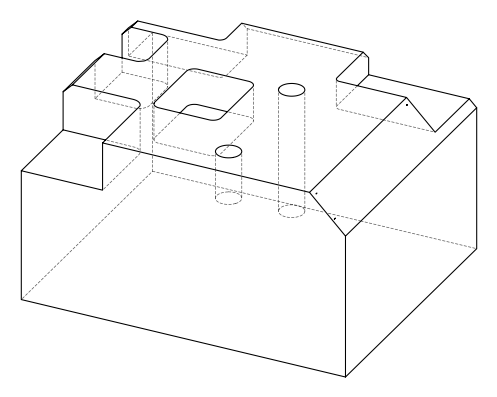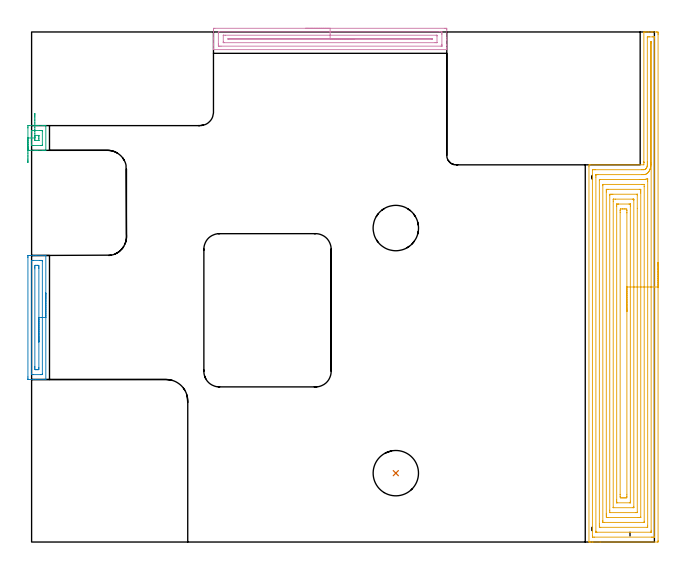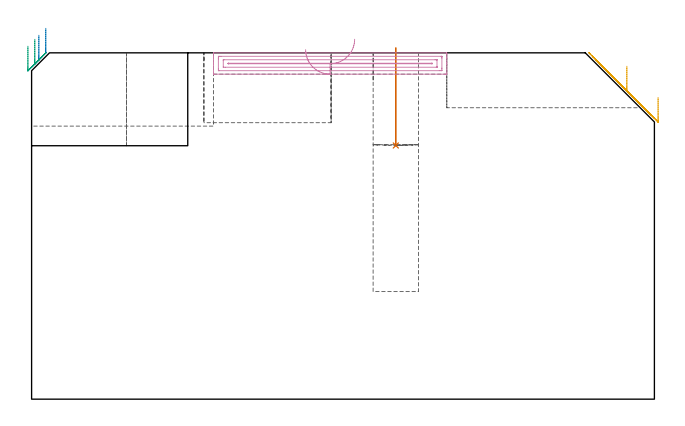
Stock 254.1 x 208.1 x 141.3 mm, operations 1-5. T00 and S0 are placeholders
(PLAN: 11 operations, 6 tool changes, 94.5 min)
(1 INDEXABLE_INSERT_DRILL_BLIND_HOLE_FROM_SOLID | STEP1POCKET | NXT0302_008 | 0.16 min | 10094 mm3)
(2 AREA_MILL | FG_CHAMFER_SURFACE | UGT0205_001 | 1.41 min | 1593 mm3)
(3 AREA_MILL_1 | FG_CHAMFER_SURFACE_1 | UGT0205_001 | 0.44 min | 513 mm3)
(4 AREA_MILL_2 | FG_CHAMFER_SURFACE_2 | UGT0205_001 | 3.21 min | 4006 mm3)
(5 AREA_MILL_3 | FG_CHAMFER_SURFACE_3 | UGT0205_001 | 14.11 min | 78221 mm3)
(6 MILL_CORNER_NOTCH_RECTANGULAR | CORNER_NOTCH_RECTANGULAR | UGT0201_014 | Follow Part, ap 1.5, ae 75% | 34.69 min | 86449 mm3)
(7 MILL_CORNER_NOTCH_RECTANGULAR_1 | CORNER_NOTCH_RECTANGULAR_1 | NXT0201_012 | Follow Part, ap 4, ae 75% | 10.47 min | 159319 mm3)
(8 MILL_CORNER_NOTCH_RECTANGULAR_2 | CORNER_NOTCH_RECTANGULAR_2 | NXT0201_013 | Follow Part, ap 2.5, ae 75% | 13.25 min | 84231 mm3)
(9 MILL_RECTANGULAR_POCKET | POCKET_RECTANGULAR_STRAIGHT | NXT0201_011 | Follow Part, ap 3, ae 75% | 7.83 min | 91492 mm3)
(10 MILL_SLOT | SLOT_PARTIAL_RECTANGULAR | NXT0201_011 | Follow Part, ap 3, ae 75% | 7.86 min | 61720 mm3)
(11 MILL_BLIND_HOLE_FROM_SOLID_MATERIAL | STEP1POCKET_1 | NXT0201_012 | Spiral | 1.08 min | 26200 mm3)
(TOOL NXT0302_008 | Index. Insert Drill 18.5mm [880-D1850L25-05] | D18.5 PA176 FL93 Z2)
(TOOL UGT0205_001 | Chamfer Mill 20 x 3 x 45 deg. | D20 FL50 Z2)
(TOOL UGT0201_014 | End mill 6 mm | D6 FL24 Z4)
(TOOL NXT0201_012 | ENDMILL 16mm [2P460-1600-NA 1630] | D16 FL38 Z6)
(TOOL NXT0201_013 | ENDMILL 10mm | D10 FL30 Z4)
(TOOL NXT0201_011 | ENDMILL 12mm [2P460-1200-NA 1630] | D12 FL38 Z6)
(OP 1 INDEXABLE_INSERT_DRILL_BLIND_HOLE_FROM_SOLID)
G17 G21 G94 G90
T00 M6
G54
G17 G0 G90 X148.6 Y28.1 S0 M3
G43 Z151.3 H1
G94 G81 G98 Z103.5 F250. R143.3
G80
M5
M2
(OP 2 AREA_MILL)
G17 G21 G94 G90
T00 M6
G54
G17 G0 G90 X5.8 Y101.6 S1061 M3
G43 Z151.3 H0
G94 G1 Y101.562 Z150.428 F250.
Y101.448 Z149.563
Y101.259 Z148.712
Y100.997 Z147.88
Y100.663 Z147.074
Y100.26 Z146.3
Y99.792 Z145.564
Y99.26 Z144.872
Y98.671 Z144.229
Y98.028 Z143.64
Y97.336 Z143.108
Y96.6 Z142.64
Y95.826 Z142.237
Y95.02 Z141.903
Y94.188 Z141.641
Y93.337 Z141.452
Y92.472 Z141.338
Y91.6 Z141.3
Y66.365
X5.796 Y66.309 Z141.29
X5.787 Y66.306 Z141.281
X5.642 Y66.3 Z141.14
X1.576 Z137.075
X0.818 Z136.312
X-1.2 Z134.296
X-1.464 Y66.302 Z134.031
X-1.491 Y66.307 Z134.005
X-1.497 Y66.807 Z134.003
X-1.5 Y67.348 Z134.
Y116.048
X-1.498 Y116.393 Z134.002
X-1.491 Y116.893 Z134.005
X-1.464 Y116.898 Z134.031
X-0.958 Y116.9 Z134.537
X-0.579 Z134.916
X0.818 Z136.312
X1.576 Z137.075
X1.706 Z137.204
X5.642 Z141.14
X5.787 Y116.894 Z141.281
X5.796 Y116.891 Z141.29
X5.8 Y116.835 Z141.3
Y91.6
X4.386 Z139.886
X4.385 Y68.563 Z139.885
X4.37 Y68.31 Z139.87
X3.76 Y68.301 Z139.26
X0.818 Z136.318
X0.206 Y68.303 Z135.706
X-0.07 Y68.31 Z135.43
X-0.085 Y68.578 Z135.415
Y68.594
Y114.637
X-0.07 Y114.89 Z135.43
X0.54 Y114.899 Z136.04
X3.482 Y114.9 Z138.982
X4.094 Y114.897 Z139.594
X4.37 Y114.89 Z139.87
X4.385 Y114.622 Z139.885
Y114.606
X4.386 Y91.6 Z139.886
X2.972 Z138.472
X2.971 Y71.235 Z138.471
X2.969 Y70.861 Z138.469
X2.964 Y70.349 Z138.464
X2.639 Y70.304 Z138.139
X2.594 Y70.303 Z138.094
X1.753 Y70.302 Z137.253
X1.706 Y70.306 Z137.206
X1.335 Y70.349 Z136.835
X1.332 Y70.722 Z136.832
X1.329 Y71.235 Z136.829
Y71.611
Y111.456
Y111.965
X1.331 Y112.339 Z136.831
X1.336 Y112.851 Z136.836
X1.661 Y112.896 Z137.161
X1.706 Y112.897 Z137.206
X2.547 Y112.898 Z138.047
X2.594 Y112.894 Z138.094
X2.964 Y112.851 Z138.464
X2.968 Y112.478 Z138.468
X2.971 Y111.965 Z138.471
Y111.589
X2.972 Y91.6 Z138.472
Y90.728 Z138.51
Y89.864 Z138.623
Y89.012 Z138.812
Y88.18 Z139.075
Y87.374 Z139.408
Y86.6 Z139.811
Y85.864 Z140.28
Y85.172 Z140.811
Y84.529 Z141.4
Y83.94 Z142.044
Y83.409 Z142.736
Y82.94 Z143.472
Y82.537 Z144.245
Y82.203 Z145.051
Y81.941 Z145.883
Y81.752 Z146.735
Y81.638 Z147.6
Y81.6 Z148.472
G0 Z151.3
M5
M2
(OP 3 AREA_MILL_1)
G17 G21 G94 G90
T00 M6
G54
G17 G0 G90 X-1.5 Y154.85 S1061 M3
G43 Z151.3 H0
Z144.
G94 G1 Y154.888 Z143.128 F250.
Y155.002 Z142.264
Y155.191 Z141.412
Y155.453 Z140.58
Y155.787 Z139.774
Y156.19 Z139.
Y156.658 Z138.264
Y157.19 Z137.572
Y157.779 Z136.929
Y158.422 Z136.34
Y159.114 Z135.808
Y159.85 Z135.34
Y160.624 Z134.937
Y161.43 Z134.603
Y162.262 Z134.341
Y163.114 Z134.152
Y163.978 Z134.038
Y164.85 Z134.
Y168.96
X-1.499 Y169.308 Z134.001
X-1.494 Y169.846 Z134.003
X-1.491 Y169.892 Z134.005
X-0.958 Y169.9 Z134.539
X1.706 Z137.201
X2.302 Z137.799
X2.594 Z138.091
X4.37 Z139.865
X4.954 Z140.453
X5.258 Z140.757
X5.444 Z140.943
X5.769 Y169.893 Z141.261
X5.797 Y169.89 Z141.288
X5.8 Y169.753 Z141.3
Y159.947
X5.797 Y159.81 Z141.288
X5.769 Y159.807 Z141.261
X5.443 Y159.8 Z140.942
X4.954 Z140.453
X4.37 Z139.865
X2.302 Z137.799
X1.706 Z137.201
X1.116 Z136.611
X-0.958 Y159.801 Z134.539
X-1.199 Y159.803 Z134.297
X-1.491 Y159.808 Z134.005
X-1.494 Y159.854 Z134.003
X-1.499 Y160.392 Z134.001
X-1.5 Y160.937 Z134.
Y164.85
X-0.086 Z135.414
X-0.085 Y167.54 Z135.415
X-0.07 Y167.89 Z135.43
X0.446 Y167.898 Z135.946
X3.482 Y167.9 Z138.982
X3.998 Y167.898 Z139.498
X4.37 Y167.89 Z139.87
X4.385 Y167.525 Z139.885
Y167.509
Y162.16
X4.37 Y161.81 Z139.87
X3.854 Y161.802 Z139.354
X0.818 Y161.8 Z136.318
X0.302 Y161.802 Z135.802
X-0.07 Y161.81 Z135.43
X-0.085 Y162.175 Z135.415
X-0.086 Y162.191 Z135.414
Y164.85
X1.328 Z136.828
X1.329 Y165.229 Z136.829
X1.33 Y165.742 Z136.83
X1.333 Y165.836 Z136.833
X1.335 Y165.878 Z136.835
X1.348 Y165.89 Z136.848
X1.391 Y165.894 Z136.891
X1.549 Y165.899 Z137.049
X2.752 Z138.252
X2.857 Y165.896 Z138.357
X2.94 Y165.89 Z138.44
X2.965 Y165.882 Z138.465
X2.967 Y165.867 Z138.467
X2.97 Y165.742 Z138.47
X2.971 Y165.363 Z138.471
Y164.85
Y164.471
X2.97 Y163.958 Z138.47
X2.967 Y163.864 Z138.467
X2.965 Y163.822 Z138.465
X2.952 Y163.81 Z138.452
X2.909 Y163.806 Z138.409
X2.751 Y163.801 Z138.251
X1.548 Z137.048
X1.443 Y163.804 Z136.943
X1.36 Y163.81 Z136.86
X1.335 Y163.818 Z136.835
X1.333 Y163.833 Z136.833
X1.33 Y163.958 Z136.83
X1.329 Y164.337 Z136.829
X1.328 Y164.85 Z136.828
Y165.722 Z136.866
Y166.587 Z136.98
X1.327 Y167.438 Z137.168
Y168.27 Z137.43
Y169.077 Z137.764
X1.326 Y169.851 Z138.166
Y170.586 Z138.635
Y171.279 Z139.165
Y171.922 Z139.755
X1.325 Y172.512 Z140.397
Y173.043 Z141.089
Y173.512 Z141.825
Y173.915 Z142.599
Y174.25 Z143.404
Y174.512 Z144.236
X1.324 Y174.701 Z145.088
Y174.816 Z145.953
Y174.854 Z146.824
G0 Z151.3
M5
M2
(OP 4 AREA_MILL_2)
G17 G21 G94 G90
T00 M6
G54
G17 G0 G90 X111.8 Y209.6 S1061 M3
G43 Z151.3 H0
Z142.6
G94 G1 X111.838 Z141.728 F250.
X111.952 Z140.863
X112.141 Z140.012
X112.403 Z139.18
X112.737 Z138.374
X113.14 Z137.6
X113.609 Z136.864
X114.14 Z136.172
X114.729 Z135.529
X115.372 Z134.94
X116.064 Z134.408
X116.8 Z133.94
X117.574 Z133.537
X118.38 Z133.203
X119.212 Z132.941
X120.064 Z132.752
X120.928 Z132.638
X121.8 Z132.6
X168.454
X168.858 Y209.599 Z132.601
X169.258 Y209.595 Z132.603
X169.39 Y209.591 Z132.605
X169.4 Y209.2 Z132.996
Y205.689 Z136.505
Y205.004 Z137.194
Y204.811 Z137.386
Y203.056 Z139.141
Y202.669 Z139.529
Y201.686 Z140.513
Y201.3 Z140.898
X169.399 Y201.074 Z141.124
X169.39 Y200.906 Z141.292
X169.302 Y200.9 Z141.3
X74.298
X74.21 Y200.906 Z141.292
X74.2 Y201.076 Z141.122
Y202.669 Z139.53
Y203.056 Z139.141
Y203.249 Z138.948
Y205.004 Z137.194
Y205.689 Z136.505
Y208.858 Z133.339
X74.204 Y209.2 Z132.996
X74.21 Y209.591 Z132.605
X74.342 Y209.595 Z132.602
X74.742 Y209.6 Z132.6
X121.8
Y208.186 Z134.014
X166.333
X167.083 Y208.184 Z134.016
X167.223 Y208.183 Z134.017
X167.386 Y208.179 Z134.021
X167.391 Y208.127 Z134.073
X167.397 Y208.011 Z134.189
X167.4 Y207.444 Z134.756
Y207.131 Z135.069
Y203.056 Z139.144
Y202.742 Z139.458
X167.397 Y202.428 Z139.772
X167.393 Y202.339 Z139.861
X167.389 Y202.32 Z139.88
X167.385 Y202.318 Z139.882
X167.364 Y202.316 Z139.884
X167.27 Y202.315 Z139.885
X167.083 Y202.314 Z139.886
X77.267
X76.517 Y202.316 Z139.884
X76.377 Y202.317 Z139.883
X76.214 Y202.321 Z139.879
X76.209 Y202.373 Z139.827
X76.203 Y202.489 Z139.711
X76.2 Y203.056 Z139.144
Y203.369 Z138.831
Y207.444 Z134.756
Y207.758 Z134.442
X76.203 Y208.072 Z134.128
X76.207 Y208.161 Z134.039
X76.211 Y208.18 Z134.02
X76.215 Y208.182 Z134.018
X76.236 Y208.184 Z134.016
X76.33 Y208.185 Z134.015
X76.517 Y208.186 Z134.014
X121.8
Y206.772 Z135.428
X165.1 Y206.771 Z135.429
X165.307 Y206.768 Z135.432
X165.374 Y206.765 Z135.435
X165.39 Y206.764 Z135.436
X165.394 Y206.72 Z135.48
X165.398 Y206.659 Z135.541
X165.4 Y206.567 Z135.633
Y206.475 Z135.725
X165.399 Y203.842 Z138.358
X165.392 Y203.75 Z138.45
X165.388 Y203.734 Z138.466
X165.383 Y203.732 Z138.468
X165.359 Y203.73 Z138.47
X165.307 Y203.729 Z138.471
X164.626 Y203.728 Z138.472
X78.5 Y203.729 Z138.471
X78.293 Y203.732 Z138.468
X78.226 Y203.735 Z138.465
X78.21 Y203.736 Z138.464
X78.206 Y203.78 Z138.42
X78.202 Y203.841 Z138.359
X78.2 Y203.933 Z138.267
Y204.025 Z138.175
X78.201 Y206.658 Z135.542
X78.208 Y206.75 Z135.45
X78.212 Y206.766 Z135.434
X78.217 Y206.768 Z135.432
X78.241 Y206.77 Z135.43
X78.293 Y206.771 Z135.429
X78.974 Y206.772 Z135.428
X121.8
Y205.357 Z136.843
X163.196
X163.304 Y205.356 Z136.844
X163.376 Y205.352 Z136.848
X163.392 Y205.35 Z136.85
X163.395 Y205.346 Z136.854
X163.398 Y205.327 Z136.873
X163.399 Y205.25 Z136.95
X163.398 Y205.173 Z137.027
X163.395 Y205.154 Z137.046
X163.392 Y205.15 Z137.05
X163.376 Y205.148 Z137.052
X163.304 Y205.144 Z137.056
X163.195 Y205.143 Z137.057
X80.404
X80.296 Y205.144 Z137.056
X80.224 Y205.148 Z137.052
X80.208 Y205.15 Z137.05
X80.205 Y205.154 Z137.046
X80.202 Y205.173 Z137.027
X80.201 Y205.25 Z136.95
X80.202 Y205.327 Z136.873
X80.205 Y205.346 Z136.854
X80.208 Y205.35 Z136.85
X80.224 Y205.352 Z136.848
X80.296 Y205.356 Z136.844
X80.405 Y205.357 Z136.843
X121.8
X122.672 Z136.881
X123.537 Z136.995
X124.388 Z137.183
X125.22 Z137.446
X126.026 Z137.78
X126.8 Z138.182
X127.536 Z138.651
X128.228 Z139.182
X128.871 Z139.772
X129.46 Z140.415
X129.992 Z141.107
X130.46 Z141.843
X130.863 Z142.616
X131.197 Z143.422
X131.459 Z144.254
X131.648 Z145.106
X131.762 Z145.971
X131.8 Z146.843
G0 Z151.3
M5
M2
(OP 5 AREA_MILL_3)
G17 G21 G94 G90
T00 M6
G54
G17 G0 G90 X255.6 Y114.05 S1061 M3
G43 Z151.3 H0
Z123.1
G94 G1 Y114.012 Z122.228 F250.
Y113.898 Z121.363
Y113.709 Z120.512
Y113.447 Z119.68
Y113.113 Z118.874
Y112.71 Z118.1
Y112.242 Z117.364
Y111.71 Z116.672
Y111.121 Z116.029
Y110.478 Z115.44
Y109.786 Z114.908
Y109.05 Z114.44
Y108.276 Z114.037
Y107.47 Z113.703
Y106.638 Z113.441
Y105.786 Z113.252
Y104.922 Z113.138
Y104.05 Z113.1
Y0.597
X255.595 Y0.15 Z113.103
X255.592 Y0.01 Z113.106
X255.447 Y0. Z113.25
X231.958 Z136.737
X229.024 Z139.672
X228.726 Z139.969
X228.13 Z140.569
X227.845 Z140.854
X227.701 Z140.998
X227.499 Y0.004 Z141.2
X227.406 Y0.01 Z141.292
X227.4 Y0.151 Z141.3
Y153.101
X227.406 Y153.89 Z141.292
X227.799 Y153.9 Z140.899
X249.8 Z118.9
Y154.745
X249.793 Y154.885 Z118.891
X249.8 Y154.902 Z118.9
Y154.913
Y154.931
X249.799 Y154.949 Z118.895
X249.8 Y155.164 Z118.9
Y207.949
X249.804 Y208.091 Z118.889
X249.847 Y208.1 Z118.852
X250.466 Z118.234
X251.035 Z117.664
X251.631 Z117.064
X252.81 Z115.887
X253.393 Z115.301
X254.864 Z113.832
X255.155 Y208.097 Z113.541
X255.591 Y208.091 Z113.105
X255.595 Y207.948 Z113.103
X255.599 Y207.503 Z113.101
X255.6 Y207.053 Z113.1
Y104.05
X254.186 Z114.514
X254.185 Y2.18 Z114.515
X254.184 Y2.08 Z114.516
X254.182 Y2.031 Z114.518
X254.18 Y2.014 Z114.52
X254.145 Y2.01 Z114.555
X253.767 Y2.002 Z114.933
X253.393 Y2. Z115.307
X252.888 Z115.812
X229.607 Y2.001 Z139.093
X229.098 Y2.003 Z139.602
X228.907 Y2.01 Z139.793
X228.821 Y2.024 Z139.879
X228.816 Y2.289 Z139.884
X228.815 Y2.381 Z139.885
Y151.719
X228.816 Y151.819 Z139.884
X228.819 Y151.868 Z139.881
X228.82 Y151.885 Z139.88
X228.84 Y151.89 Z139.86
X229.034 Y151.897 Z139.666
X229.607 Y151.9 Z139.093
X229.912 Z138.788
X248.988 Y151.901 Z119.712
X249.568 Y151.904 Z119.132
X249.869 Y151.912 Z118.831
X250.115 Y151.96 Z118.585
X250.26 Y152.02 Z118.44
X250.381 Y152.088 Z118.319
X250.543 Y152.209 Z118.157
X250.648 Y152.312 Z118.052
X250.75 Y152.432 Z117.95
X250.935 Y152.723 Z117.765
X250.996 Y152.852 Z117.704
X251.089 Y153.101 Z117.611
X251.151 Y153.344 Z117.549
X251.186 Y153.552 Z117.514
X251.204 Y153.761 Z117.496
X251.208 Y153.993 Z117.492
X251.213 Y154.417 Z117.487
X251.214 Y154.885 Z117.486
Y155.307
X251.215 Y205.719 Z117.485
X251.216 Y205.931 Z117.484
X251.219 Y206.036 Z117.481
X251.221 Y206.081 Z117.479
X251.263 Y206.092 Z117.437
X251.631 Y206.096 Z117.069
X252.137 Y206.1 Z116.563
X253.393 Y206.099 Z115.307
X253.902 Y206.097 Z114.798
X254.093 Y206.09 Z114.607
X254.179 Y206.076 Z114.521
X254.184 Y205.811 Z114.516
X254.185 Y205.719 Z114.515
X254.186 Y104.05 Z114.514
X252.772 Z115.928
X252.771 Y4.794 Z115.929
X252.769 Y4.164 Z115.931
X252.766 Y4.034 Z115.934
X252.765 Y4.01 Z115.935
X252.728 Y4.006 Z115.972
X252.673 Y4.001 Z116.027
X244.195 Y4. Z124.505
X230.649 Y4.001 Z138.051
X230.488 Y4.004 Z138.212
X230.326 Y4.01 Z138.374
X230.235 Y4.016 Z138.465
X230.232 Y4.077 Z138.468
X230.231 Y4.164 Z138.469
X230.229 Y4.426 Z138.471
Y148.904
X230.23 Y149.534 Z138.47
X230.233 Y149.792 Z138.467
X230.235 Y149.875 Z138.465
X230.307 Y149.89 Z138.393
X230.488 Y149.893 Z138.212
X231.008 Y149.899 Z137.692
X248.988 Y149.901 Z119.712
X249.504 Y149.904 Z119.196
X249.869 Y149.912 Z118.831
X250.31 Y149.98 Z118.39
X250.505 Y150.038 Z118.195
X250.75 Y150.143 Z117.95
X250.93 Y150.244 Z117.77
X251.183 Y150.426 Z117.517
X251.422 Y150.637 Z117.278
X251.631 Y150.867 Z117.069
X251.821 Y151.126 Z116.879
X251.943 Y151.317 Z116.757
X252.076 Y151.542 Z116.624
X252.147 Y151.688 Z116.553
X252.241 Y151.903 Z116.459
X252.354 Y152.209 Z116.346
X252.394 Y152.329 Z116.306
X252.512 Y152.78 Z116.188
X252.56 Y153.053 Z116.14
X252.566 Y153.101 Z116.134
X252.602 Y153.453 Z116.098
X252.622 Y153.881 Z116.078
X252.625 Y153.993 Z116.075
X252.628 Y154.333 Z116.072
X252.629 Y154.766 Z116.071
Y203.384
X252.63 Y203.816 Z116.07
X252.633 Y203.936 Z116.067
X252.638 Y204.091 Z116.062
X252.666 Y204.094 Z116.034
X252.708 Y204.096 Z115.992
X252.741 Y204.094 Z115.959
X252.759 Y204.091 Z115.941
X252.765 Y204.06 Z115.935
X252.768 Y203.936 Z115.932
X252.771 Y203.765 Z115.929
X252.772 Y104.05 Z115.928
X251.357 Z117.343
Y6.84
X251.356 Y6.227 Z117.344
X251.353 Y6.021 Z117.347
X251.35 Y6.011 Z117.35
X251.345 Y6.007 Z117.355
X251.321 Y6.003 Z117.38
X251.269 Y6.001 Z117.431
X251.165 Y6. Z117.535
X232.198 Z136.502
X231.827 Y6.007 Z136.873
X231.65 Y6.012 Z137.05
X231.648 Y6.114 Z137.052
X231.644 Y6.561 Z137.056
X231.643 Y6.84 Z137.057
Y7.454
Y147.472
X231.645 Y147.75 Z137.055
X231.647 Y147.826 Z137.053
X231.649 Y147.862 Z137.051
X231.661 Y147.89 Z137.039
X231.953 Y147.897 Z136.747
X232.102 Y147.9 Z136.598
X248.256 Z120.444
X248.988 Y147.902 Z119.712
X249.715 Y147.906 Z118.985
X249.869 Y147.912 Z118.831
X250.504 Y147.999 Z118.196
X250.75 Y148.067 Z117.95
X251.161 Y148.226 Z117.539
X251.351 Y148.302 Z117.349
X251.352 Y148.258 Z117.348
X251.356 Y148.029 Z117.344
X251.357 Y147.75 Z117.343
Y147.136
Y104.05
X249.943 Z118.757
Y8.474
X249.941 Y8.324 Z118.759
X249.936 Y8.027 Z118.764
X249.931 Y8.008 Z118.769
X249.926 Y8.005 Z118.774
X249.908 Y8.002 Z118.792
X249.869 Y8.001 Z118.831
X249.604 Y8. Z119.096
X233.746 Z134.954
X233.131 Y8.003 Z135.569
X233.09 Y8.006 Z135.61
X233.07 Y8.009 Z135.63
X233.064 Y8.019 Z135.636
X233.062 Y8.1 Z135.638
X233.058 Y8.399 Z135.642
X233.057 Y8.698 Z135.643
X233.058 Y145.374 Z135.642
X233.061 Y145.673 Z135.639
X233.064 Y145.87 Z135.636
X233.072 Y145.891 Z135.628
X233.081 Y145.894 Z135.619
X233.131 Y145.898 Z135.569
X233.197 Y145.9 Z135.503
X248.988 Z119.712
X249.869 Y145.902 Z118.831
X249.934 Y145.901 Z118.766
X249.94 Y145.895 Z118.76
X249.942 Y145.893 Z118.758
X249.943 Y145.075 Z118.757
Y145.
Y104.05
X248.529 Z120.171
X248.528 Y10.194 Z120.172
X248.527 Y10.087 Z120.173
X248.525 Y10.035 Z120.175
X248.523 Y10.015 Z120.177
X248.502 Y10.008 Z120.198
X248.107 Y10.003 Z120.593
X247.628 Y10. Z121.072
X247.226 Z121.474
X235.294 Y10.001 Z133.406
X234.893 Y10.005 Z133.807
X234.497 Y10.01 Z134.203
X234.478 Y10.407 Z134.222
X234.474 Y10.831 Z134.226
X234.472 Y11.299 Z134.228
X234.471 Y11.726 Z134.229
Y142.826
X234.472 Y143.291 Z134.228
X234.475 Y143.714 Z134.225
X234.478 Y143.858 Z134.222
X234.484 Y143.891 Z134.216
X234.517 Y143.893 Z134.183
X234.592 Y143.896 Z134.108
X234.893 Y143.899 Z133.807
X235.172 Y143.9 Z133.528
X248.107 Z120.593
X248.388 Y143.899 Z120.312
X248.476 Y143.894 Z120.224
X248.516 Y143.89 Z120.184
X248.522 Y143.873 Z120.178
X248.525 Y143.76 Z120.175
X248.528 Y143.291 Z120.172
X248.529 Y142.864 Z120.171
Y142.399
Y104.05
X247.115 Z121.585
X247.114 Y12.191 Z121.586
X247.113 Y12.093 Z121.587
X247.111 Y12.046 Z121.589
X247.108 Y12.026 Z121.592
X247.096 Y12.01 Z121.604
X246.722 Y12.003 Z121.978
X246.533 Y12.001 Z122.167
X235.962 Y12. Z132.738
X235.916 Y12.002 Z132.784
X235.905 Y12.005 Z132.795
X235.897 Y12.009 Z132.803
X235.892 Y12.023 Z132.808
X235.888 Y12.075 Z132.812
X235.887 Y12.191 Z132.813
X235.885 Y12.97 Z132.815
X235.886 Y141.393 Z132.814
X235.887 Y141.507 Z132.813
X235.892 Y141.887 Z132.808
X236.27 Y141.896 Z132.43
X236.655 Y141.899 Z132.045
X237.148 Y141.9 Z131.552
X247.031 Y141.899 Z121.669
X247.06 Y141.898 Z121.64
X247.091 Y141.893 Z121.609
X247.108 Y141.888 Z121.592
X247.109 Y141.866 Z121.591
X247.114 Y141.621 Z121.586
X247.115 Y136.144 Z121.585
Y104.05
X245.701 Z122.999
X245.7 Y14.388 Z123.
X245.699 Y14.229 Z123.001
X245.696 Y14.102 Z123.004
X245.694 Y14.023 Z123.006
X245.677 Y14.01 Z123.023
X245.464 Y14.001 Z123.236
X245.439 Y14. Z123.261
X237.51 Y14.001 Z131.19
X237.334 Y14.01 Z131.366
X237.305 Y14.019 Z131.395
X237.303 Y14.038 Z131.397
X237.301 Y14.062 Z131.399
X237.3 Y14.088 Z131.4
Y14.213
Y139.07
X237.304 Y139.723 Z131.396
X237.307 Y139.842 Z131.393
X237.31 Y139.891 Z131.39
X237.365 Y139.896 Z131.335
X237.536 Y139.898 Z131.164
X238.242 Y139.9 Z130.458
X245.29 Z123.41
X245.464 Y139.897 Z123.236
X245.639 Y139.893 Z123.061
X245.684 Y139.89 Z123.016
X245.694 Y139.864 Z123.006
X245.697 Y139.803 Z123.003
X245.699 Y139.723 Z123.001
X245.7 Y139.485 Z123.
X245.701 Y104.05 Z122.999
X244.286 Z124.414
Y16.65
X244.284 Y16.062 Z124.416
X244.281 Y16.021 Z124.419
X244.279 Y16.01 Z124.421
X244.264 Y16.007 Z124.436
X244.184 Y16.003 Z124.516
X244.023 Y16.001 Z124.677
X238.874 Z129.826
X238.782 Y16.003 Z129.918
X238.736 Y16.008 Z129.964
X238.72 Y16.011 Z129.98
X238.719 Y16.023 Z129.981
X238.715 Y16.348 Z129.985
X238.714 Y16.65 Z129.986
Y17.241
Y137.048
X238.717 Y137.635 Z129.983
X238.721 Y137.835 Z129.979
X238.725 Y137.891 Z129.975
X238.772 Y137.893 Z129.928
X238.877 Y137.896 Z129.823
X239.298 Y137.9 Z129.402
X239.337 Z129.363
X243.742 Z124.958
X244.127 Y137.898 Z124.573
X244.223 Y137.895 Z124.477
X244.269 Y137.89 Z124.431
X244.28 Y137.884 Z124.42
X244.281 Y137.869 Z124.419
X244.284 Y137.775 Z124.416
X244.286 Y137.349 Z124.414
Y137.048
Y104.05
X242.872 Z125.828
Y19.274
X242.868 Y18.434 Z125.832
X242.866 Y18.389 Z125.834
X242.822 Y18.01 Z125.878
X242.366 Y18.003 Z126.334
X241.941 Y18.001 Z126.759
X241.488 Y18. Z127.212
X241.06 Y18.001 Z127.64
X240.604 Y18.003 Z128.096
X240.179 Y18.01 Z128.521
X240.135 Y18.434 Z128.565
X240.131 Y18.481 Z128.569
X240.128 Y19.325 Z128.572
Y19.377
Y134.424
X240.131 Y135.264 Z128.569
X240.132 Y135.311 Z128.568
X240.179 Y135.89 Z128.521
X240.435 Y135.896 Z128.265
X241.06 Y135.899 Z127.64
X241.313 Y135.9 Z127.387
X241.941 Y135.899 Z126.759
X242.195 Z126.505
X242.822 Y135.89 Z125.878
X242.867 Y135.264 Z125.833
X242.87 Y135.216 Z125.83
X242.872 Y134.372 Z125.828
Y134.321
Y104.05
Y103.178 Z125.866
Y102.314 Z125.98
Y101.462 Z126.169
Y100.63 Z126.431
Y99.824 Z126.765
Y99.05 Z127.168
Y98.314 Z127.636
Y97.622 Z128.167
Y96.979 Z128.757
Y96.39 Z129.4
Y95.858 Z130.092
Y95.39 Z130.828
Y94.987 Z131.602
Y94.653 Z132.408
Y94.391 Z133.24
Y94.202 Z134.091
Y94.088 Z134.956
Y94.05 Z135.828
G0 Z151.3
M5
M2
